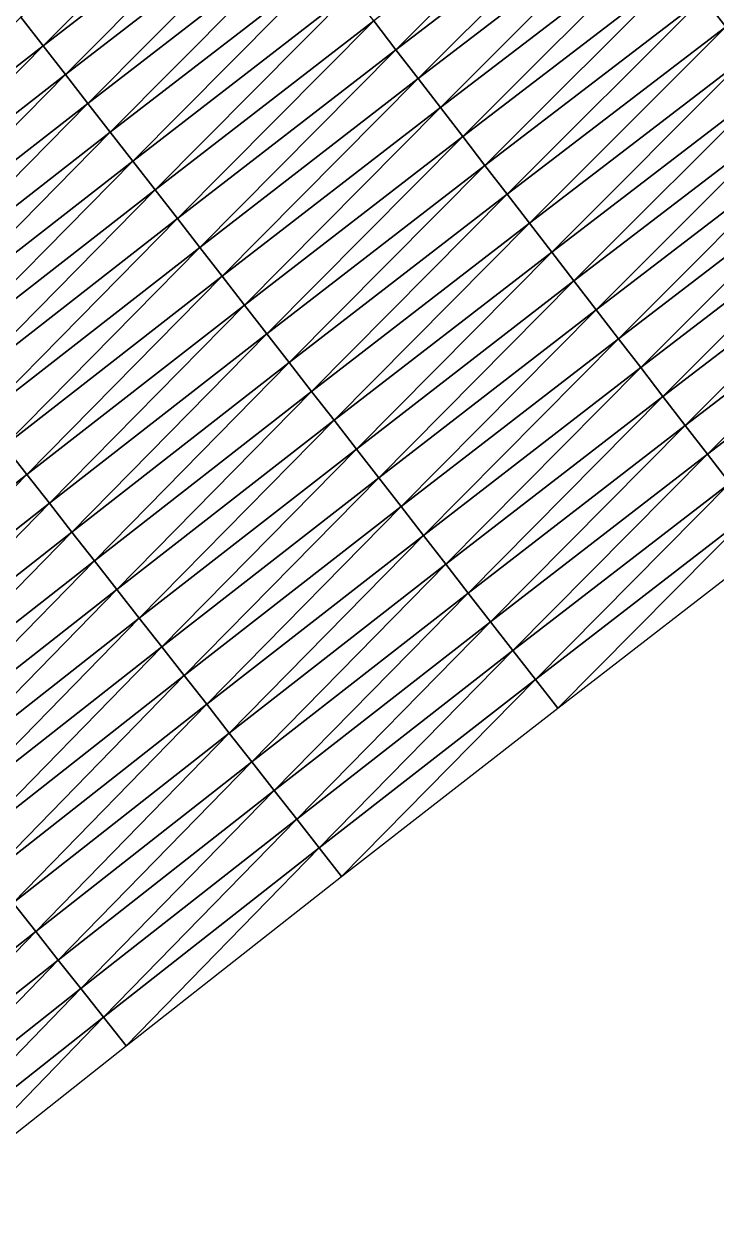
# Model space of a CAD drawing. Header units: metres. Extents: x 479979 to 482619, y 6959976 to 6961524.
# Drawn here: x 480271.3 to 480309.3, y 6960180.2 to 6960245.6 of the extents above; entities that cross this region are included whole.
import ezdxf

# ---------------------------------------------------------------- set-up
doc = ezdxf.new("R2010")
doc.units = ezdxf.units.M

msp = doc.modelspace()

# ---------------------------------------------------------------- linework, layer by layer
at = {"layer": 'GENERAL_FILL_TOP'}
for points in [[(480309.8, 6960245.458, 10.779), (480320.605, 6960256.18, 10.848), (480308.587, 6960247.048, 10.819)], [(480272.379, 6960244.414, 10.591), (480283.179, 6960255.292, 10.106), (480271.153, 6960245.994, 10.071)], [(480272.379, 6960244.414, 10.591), (480284.399, 6960253.707, 10.626), (480283.179, 6960255.292, 10.106)], [(480291.72, 6960244.198, 10.866), (480302.519, 6960254.997, 10.859), (480290.5, 6960245.783, 10.826)], [(480291.72, 6960244.198, 10.866), (480303.733, 6960253.407, 10.899), (480302.519, 6960254.997, 10.859)], [(480273.606, 6960242.834, 10.631), (480284.399, 6960253.707, 10.626), (480272.379, 6960244.414, 10.591)], [(480273.606, 6960242.834, 10.631), (480285.619, 6960252.122, 10.666), (480284.399, 6960253.707, 10.626)], [(480292.94, 6960242.614, 10.906), (480303.733, 6960253.407, 10.899), (480291.72, 6960244.198, 10.866)], [(480292.94, 6960242.614, 10.906), (480304.946, 6960251.817, 10.939), (480303.733, 6960253.407, 10.899)], [(480274.832, 6960241.254, 10.671), (480285.619, 6960252.122, 10.666), (480273.606, 6960242.834, 10.631)], [(480274.832, 6960241.254, 10.671), (480286.839, 6960250.537, 10.706), (480285.619, 6960252.122, 10.666)], [(480294.16, 6960241.029, 10.866), (480304.946, 6960251.817, 10.939), (480292.94, 6960242.614, 10.906)], [(480294.16, 6960241.029, 10.866), (480306.16, 6960250.228, 10.899), (480304.946, 6960251.817, 10.939)], [(480276.059, 6960239.674, 10.711), (480286.839, 6960250.537, 10.706), (480274.832, 6960241.254, 10.671)], [(480276.059, 6960239.674, 10.711), (480288.059, 6960248.953, 10.746), (480286.839, 6960250.537, 10.706)], [(480295.38, 6960239.444, 10.826), (480306.16, 6960250.228, 10.899), (480294.16, 6960241.029, 10.866)], [(480295.38, 6960239.444, 10.826), (480307.373, 6960248.638, 10.859), (480306.16, 6960250.228, 10.899)], [(480277.285, 6960238.095, 10.751), (480288.059, 6960248.953, 10.746), (480276.059, 6960239.674, 10.711)], [(480277.285, 6960238.095, 10.751), (480289.28, 6960247.368, 10.786), (480288.059, 6960248.953, 10.746)], [(480296.6, 6960237.859, 10.786), (480307.373, 6960248.638, 10.859), (480295.38, 6960239.444, 10.826)], [(480296.6, 6960237.859, 10.786), (480308.587, 6960247.048, 10.819), (480307.373, 6960248.638, 10.859)], [(480278.512, 6960236.515, 10.791), (480289.28, 6960247.368, 10.786), (480277.285, 6960238.095, 10.751)], [(480278.512, 6960236.515, 10.791), (480290.5, 6960245.783, 10.826), (480289.28, 6960247.368, 10.786)], [(480297.82, 6960236.275, 10.746), (480308.587, 6960247.048, 10.819), (480296.6, 6960237.859, 10.786)], [(480297.82, 6960236.275, 10.746), (480309.8, 6960245.458, 10.779), (480308.587, 6960247.048, 10.819)], [(480260.391, 6960235.069, 10.552), (480272.379, 6960244.414, 10.591), (480271.153, 6960245.994, 10.071)], [(480279.738, 6960234.935, 10.831), (480290.5, 6960245.783, 10.826), (480278.512, 6960236.515, 10.791)], [(480279.738, 6960234.935, 10.831), (480291.72, 6960244.198, 10.866), (480290.5, 6960245.783, 10.826)], [(480299.04, 6960234.69, 10.706), (480309.8, 6960245.458, 10.779), (480297.82, 6960236.275, 10.746)], [(480299.04, 6960234.69, 10.706), (480311.013, 6960243.868, 10.739), (480309.8, 6960245.458, 10.779)], [(480261.624, 6960233.494, 10.592), (480272.379, 6960244.414, 10.591), (480260.391, 6960235.069, 10.552)], [(480261.624, 6960233.494, 10.592), (480273.606, 6960242.834, 10.631), (480272.379, 6960244.414, 10.591)], [(480280.965, 6960233.355, 10.871), (480291.72, 6960244.198, 10.866), (480279.738, 6960234.935, 10.831)], [(480280.965, 6960233.355, 10.871), (480292.94, 6960242.614, 10.906), (480291.72, 6960244.198, 10.866)], [(480300.26, 6960233.105, 10.666), (480311.013, 6960243.868, 10.739), (480299.04, 6960234.69, 10.706)], [(480300.26, 6960233.105, 10.666), (480312.227, 6960242.278, 10.699), (480311.013, 6960243.868, 10.739)], [(480262.857, 6960231.919, 10.632), (480273.606, 6960242.834, 10.631), (480261.624, 6960233.494, 10.592)], [(480262.857, 6960231.919, 10.632), (480274.832, 6960241.254, 10.671), (480273.606, 6960242.834, 10.631)], [(480282.191, 6960231.775, 10.831), (480292.94, 6960242.614, 10.906), (480280.965, 6960233.355, 10.871)], [(480282.191, 6960231.775, 10.831), (480294.16, 6960241.029, 10.866), (480292.94, 6960242.614, 10.906)], [(480301.48, 6960231.52, 10.626), (480312.227, 6960242.278, 10.699), (480300.26, 6960233.105, 10.666)], [(480301.48, 6960231.52, 10.626), (480313.44, 6960240.689, 10.659), (480312.227, 6960242.278, 10.699)], [(480264.089, 6960230.344, 10.672), (480274.832, 6960241.254, 10.671), (480262.857, 6960231.919, 10.632)], [(480264.089, 6960230.344, 10.672), (480276.059, 6960239.674, 10.711), (480274.832, 6960241.254, 10.671)], [(480283.417, 6960230.196, 10.791), (480294.16, 6960241.029, 10.866), (480282.191, 6960231.775, 10.831)], [(480283.417, 6960230.196, 10.791), (480295.38, 6960239.444, 10.826), (480294.16, 6960241.029, 10.866)], [(480302.7, 6960229.936, 10.106), (480313.44, 6960240.689, 10.659), (480301.48, 6960231.52, 10.626)], [(480302.7, 6960229.936, 10.106), (480314.654, 6960239.099, 10.139), (480313.44, 6960240.689, 10.659)], [(480265.322, 6960228.769, 10.712), (480276.059, 6960239.674, 10.711), (480264.089, 6960230.344, 10.672)], [(480265.322, 6960228.769, 10.712), (480277.285, 6960238.095, 10.751), (480276.059, 6960239.674, 10.711)], [(480284.644, 6960228.616, 10.751), (480295.38, 6960239.444, 10.826), (480283.417, 6960230.196, 10.791)], [(480284.644, 6960228.616, 10.751), (480296.6, 6960237.859, 10.786), (480295.38, 6960239.444, 10.826)], [(480303.92, 6960228.351, 9.524), (480314.654, 6960239.099, 10.139), (480302.7, 6960229.936, 10.106)], [(480303.92, 6960228.351, 9.524), (480315.867, 6960237.509, 9.565), (480314.654, 6960239.099, 10.139)], [(480266.554, 6960227.194, 10.752), (480277.285, 6960238.095, 10.751), (480265.322, 6960228.769, 10.712)], [(480266.554, 6960227.194, 10.752), (480278.512, 6960236.515, 10.791), (480277.285, 6960238.095, 10.751)], [(480285.87, 6960227.036, 10.711), (480296.6, 6960237.859, 10.786), (480284.644, 6960228.616, 10.751)], [(480285.87, 6960227.036, 10.711), (480297.82, 6960236.275, 10.746), (480296.6, 6960237.859, 10.786)], [(480305.14, 6960226.766, 9.516), (480315.867, 6960237.509, 9.565), (480303.92, 6960228.351, 9.524)], [(480305.14, 6960226.766, 9.516), (480317.081, 6960235.919, 9.557), (480315.867, 6960237.509, 9.565)], [(480267.787, 6960225.619, 10.792), (480278.512, 6960236.515, 10.791), (480266.554, 6960227.194, 10.752)], [(480267.787, 6960225.619, 10.792), (480279.738, 6960234.935, 10.831), (480278.512, 6960236.515, 10.791)], [(480287.097, 6960225.456, 10.671), (480297.82, 6960236.275, 10.746), (480285.87, 6960227.036, 10.711)], [(480287.097, 6960225.456, 10.671), (480299.04, 6960234.69, 10.706), (480297.82, 6960236.275, 10.746)], [(480306.36, 6960225.181, 9.509), (480317.081, 6960235.919, 9.557), (480305.14, 6960226.766, 9.516)], [(480306.36, 6960225.181, 9.509), (480318.294, 6960234.329, 9.55), (480317.081, 6960235.919, 9.557)], [(480269.02, 6960224.044, 10.832), (480279.738, 6960234.935, 10.831), (480267.787, 6960225.619, 10.792)], [(480269.02, 6960224.044, 10.832), (480280.965, 6960233.355, 10.871), (480279.738, 6960234.935, 10.831)], [(480288.323, 6960223.876, 10.631), (480299.04, 6960234.69, 10.706), (480287.097, 6960225.456, 10.671)], [(480288.323, 6960223.876, 10.631), (480300.26, 6960233.105, 10.666), (480299.04, 6960234.69, 10.706)], [(480307.581, 6960223.597, 9.502), (480318.294, 6960234.329, 9.55), (480306.36, 6960225.181, 9.509)], [(480307.581, 6960223.597, 9.502), (480319.508, 6960232.739, 9.543), (480318.294, 6960234.329, 9.55)], [(480270.252, 6960222.469, 10.792), (480280.965, 6960233.355, 10.871), (480269.02, 6960224.044, 10.832)], [(480270.252, 6960222.469, 10.792), (480282.191, 6960231.775, 10.831), (480280.965, 6960233.355, 10.871)], [(480289.55, 6960222.297, 10.591), (480300.26, 6960233.105, 10.666), (480288.323, 6960223.876, 10.631)], [(480289.55, 6960222.297, 10.591), (480301.48, 6960231.52, 10.626), (480300.26, 6960233.105, 10.666)], [(480308.801, 6960222.012, 9.494), (480319.508, 6960232.739, 9.543), (480307.581, 6960223.597, 9.502)], [(480308.801, 6960222.012, 9.494), (480320.721, 6960231.15, 9.535), (480319.508, 6960232.739, 9.543)], [(480271.485, 6960220.894, 10.752), (480282.191, 6960231.775, 10.831), (480270.252, 6960222.469, 10.792)], [(480271.485, 6960220.894, 10.752), (480283.417, 6960230.196, 10.791), (480282.191, 6960231.775, 10.831)], [(480290.776, 6960220.717, 10.071), (480301.48, 6960231.52, 10.626), (480289.55, 6960222.297, 10.591)], [(480290.776, 6960220.717, 10.071), (480302.7, 6960229.936, 10.106), (480301.48, 6960231.52, 10.626)], [(480310.021, 6960220.427, 9.487), (480320.721, 6960231.15, 9.535), (480308.801, 6960222.012, 9.494)], [(480272.718, 6960219.319, 10.712), (480283.417, 6960230.196, 10.791), (480271.485, 6960220.894, 10.752)], [(480272.718, 6960219.319, 10.712), (480284.644, 6960228.616, 10.751), (480283.417, 6960230.196, 10.791)], [(480292.003, 6960219.137, 9.48), (480302.7, 6960229.936, 10.106), (480290.776, 6960220.717, 10.071)], [(480292.003, 6960219.137, 9.48), (480303.92, 6960228.351, 9.524), (480302.7, 6960229.936, 10.106)], [(480273.95, 6960217.744, 10.672), (480284.644, 6960228.616, 10.751), (480272.718, 6960219.319, 10.712)], [(480273.95, 6960217.744, 10.672), (480285.87, 6960227.036, 10.711), (480284.644, 6960228.616, 10.751)], [(480293.229, 6960217.557, 9.473), (480303.92, 6960228.351, 9.524), (480292.003, 6960219.137, 9.48)], [(480293.229, 6960217.557, 9.473), (480305.14, 6960226.766, 9.516), (480303.92, 6960228.351, 9.524)], [(480275.183, 6960216.169, 10.632), (480285.87, 6960227.036, 10.711), (480273.95, 6960217.744, 10.672)], [(480275.183, 6960216.169, 10.632), (480287.097, 6960225.456, 10.671), (480285.87, 6960227.036, 10.711)], [(480294.456, 6960215.977, 9.466), (480305.14, 6960226.766, 9.516), (480293.229, 6960217.557, 9.473)], [(480294.456, 6960215.977, 9.466), (480306.36, 6960225.181, 9.509), (480305.14, 6960226.766, 9.516)], [(480276.416, 6960214.594, 10.592), (480287.097, 6960225.456, 10.671), (480275.183, 6960216.169, 10.632)], [(480276.416, 6960214.594, 10.592), (480288.323, 6960223.876, 10.631), (480287.097, 6960225.456, 10.671)], [(480295.682, 6960214.398, 9.458), (480306.36, 6960225.181, 9.509), (480294.456, 6960215.977, 9.466)], [(480295.682, 6960214.398, 9.458), (480307.581, 6960223.597, 9.502), (480306.36, 6960225.181, 9.509)], [(480277.648, 6960213.019, 10.552), (480288.323, 6960223.876, 10.631), (480276.416, 6960214.594, 10.592)], [(480277.648, 6960213.019, 10.552), (480289.55, 6960222.297, 10.591), (480288.323, 6960223.876, 10.631)], [(480296.909, 6960212.818, 9.451), (480307.581, 6960223.597, 9.502), (480295.682, 6960214.398, 9.458)], [(480296.909, 6960212.818, 9.451), (480308.801, 6960222.012, 9.494), (480307.581, 6960223.597, 9.502)], [(480259.581, 6960211.542, 10.711), (480271.485, 6960220.894, 10.752), (480270.252, 6960222.469, 10.792)], [(480278.881, 6960211.444, 10.032), (480289.55, 6960222.297, 10.591), (480277.648, 6960213.019, 10.552)], [(480278.881, 6960211.444, 10.032), (480290.776, 6960220.717, 10.071), (480289.55, 6960222.297, 10.591)], [(480298.135, 6960211.238, 9.444), (480308.801, 6960222.012, 9.494), (480296.909, 6960212.818, 9.451)], [(480298.135, 6960211.238, 9.444), (480310.021, 6960220.427, 9.487), (480308.801, 6960222.012, 9.494)], [(480260.82, 6960209.971, 10.671), (480271.485, 6960220.894, 10.752), (480259.581, 6960211.542, 10.711)], [(480260.82, 6960209.971, 10.671), (480272.718, 6960219.319, 10.712), (480271.485, 6960220.894, 10.752)], [(480280.113, 6960209.869, 9.434), (480290.776, 6960220.717, 10.071), (480278.881, 6960211.444, 10.032)], [(480280.113, 6960209.869, 9.434), (480292.003, 6960219.137, 9.48), (480290.776, 6960220.717, 10.071)], [(480299.362, 6960209.658, 9.437), (480310.021, 6960220.427, 9.487), (480298.135, 6960211.238, 9.444)], [(480299.362, 6960209.658, 9.437), (480311.241, 6960218.842, 9.48), (480310.021, 6960220.427, 9.487)], [(480262.059, 6960208.401, 10.631), (480272.718, 6960219.319, 10.712), (480260.82, 6960209.971, 10.671)], [(480262.059, 6960208.401, 10.631), (480273.95, 6960217.744, 10.672), (480272.718, 6960219.319, 10.712)], [(480281.346, 6960208.294, 9.427), (480292.003, 6960219.137, 9.48), (480280.113, 6960209.869, 9.434)], [(480281.346, 6960208.294, 9.427), (480293.229, 6960217.557, 9.473), (480292.003, 6960219.137, 9.48)], [(480300.588, 6960208.078, 9.429), (480311.241, 6960218.842, 9.48), (480299.362, 6960209.658, 9.437)], [(480300.588, 6960208.078, 9.429), (480312.461, 6960217.258, 9.472), (480311.241, 6960218.842, 9.48)], [(480263.297, 6960206.831, 10.591), (480273.95, 6960217.744, 10.672), (480262.059, 6960208.401, 10.631)], [(480263.297, 6960206.831, 10.591), (480275.183, 6960216.169, 10.632), (480273.95, 6960217.744, 10.672)], [(480282.579, 6960206.719, 9.42), (480293.229, 6960217.557, 9.473), (480281.346, 6960208.294, 9.427)], [(480282.579, 6960206.719, 9.42), (480294.456, 6960215.977, 9.466), (480293.229, 6960217.557, 9.473)], [(480264.536, 6960205.26, 10.551), (480275.183, 6960216.169, 10.632), (480263.297, 6960206.831, 10.591)], [(480264.536, 6960205.26, 10.551), (480276.416, 6960214.594, 10.592), (480275.183, 6960216.169, 10.632)], [(480283.811, 6960205.144, 9.413), (480294.456, 6960215.977, 9.466), (480282.579, 6960206.719, 9.42)], [(480283.811, 6960205.144, 9.413), (480295.682, 6960214.398, 9.458), (480294.456, 6960215.977, 9.466)], [(480265.774, 6960203.69, 10.511), (480276.416, 6960214.594, 10.592), (480264.536, 6960205.26, 10.551)], [(480265.774, 6960203.69, 10.511), (480277.648, 6960213.019, 10.552), (480276.416, 6960214.594, 10.592)], [(480285.044, 6960203.569, 9.406), (480295.682, 6960214.398, 9.458), (480283.811, 6960205.144, 9.413)], [(480285.044, 6960203.569, 9.406), (480296.909, 6960212.818, 9.451), (480295.682, 6960214.398, 9.458)], [(480267.013, 6960202.12, 9.991), (480277.648, 6960213.019, 10.552), (480265.774, 6960203.69, 10.511)], [(480267.013, 6960202.12, 9.991), (480278.881, 6960211.444, 10.032), (480277.648, 6960213.019, 10.552)], [(480286.277, 6960201.994, 9.398), (480296.909, 6960212.818, 9.451), (480285.044, 6960203.569, 9.406)], [(480286.277, 6960201.994, 9.398), (480298.135, 6960211.238, 9.444), (480296.909, 6960212.818, 9.451)], [(480268.251, 6960200.549, 9.387), (480278.881, 6960211.444, 10.032), (480267.013, 6960202.12, 9.991)], [(480268.251, 6960200.549, 9.387), (480280.113, 6960209.869, 9.434), (480278.881, 6960211.444, 10.032)], [(480287.509, 6960200.419, 9.391), (480298.135, 6960211.238, 9.444), (480286.277, 6960201.994, 9.398)], [(480287.509, 6960200.419, 9.391), (480299.362, 6960209.658, 9.437), (480298.135, 6960211.238, 9.444)], [(480269.49, 6960198.979, 9.379), (480280.113, 6960209.869, 9.434), (480268.251, 6960200.549, 9.387)], [(480269.49, 6960198.979, 9.379), (480281.346, 6960208.294, 9.427), (480280.113, 6960209.869, 9.434)], [(480288.742, 6960198.844, 9.384), (480299.362, 6960209.658, 9.437), (480287.509, 6960200.419, 9.391)], [(480288.742, 6960198.844, 9.384), (480300.588, 6960208.078, 9.429), (480299.362, 6960209.658, 9.437)], [(480270.729, 6960197.409, 9.372), (480281.346, 6960208.294, 9.427), (480269.49, 6960198.979, 9.379)], [(480270.729, 6960197.409, 9.372), (480282.579, 6960206.719, 9.42), (480281.346, 6960208.294, 9.427)], [(480271.967, 6960195.838, 9.365), (480282.579, 6960206.719, 9.42), (480270.729, 6960197.409, 9.372)], [(480271.967, 6960195.838, 9.365), (480283.811, 6960205.144, 9.413), (480282.579, 6960206.719, 9.42)], [(480273.206, 6960194.268, 9.358), (480283.811, 6960205.144, 9.413), (480271.967, 6960195.838, 9.365)], [(480273.206, 6960194.268, 9.358), (480285.044, 6960203.569, 9.406), (480283.811, 6960205.144, 9.413)], [(480274.444, 6960192.698, 9.351), (480285.044, 6960203.569, 9.406), (480273.206, 6960194.268, 9.358)], [(480274.444, 6960192.698, 9.351), (480286.277, 6960201.994, 9.398), (480285.044, 6960203.569, 9.406)], [(480275.683, 6960191.127, 9.344), (480286.277, 6960201.994, 9.398), (480274.444, 6960192.698, 9.351)], [(480275.683, 6960191.127, 9.344), (480287.509, 6960200.419, 9.391), (480286.277, 6960201.994, 9.398)], [(480276.921, 6960189.557, 9.337), (480287.509, 6960200.419, 9.391), (480275.683, 6960191.127, 9.344)], [(480276.921, 6960189.557, 9.337), (480288.742, 6960198.844, 9.384), (480287.509, 6960200.419, 9.391)], [(480260.148, 6960186.481, 9.315), (480271.967, 6960195.838, 9.365), (480270.729, 6960197.409, 9.372)], [(480261.392, 6960184.915, 9.308), (480271.967, 6960195.838, 9.365), (480260.148, 6960186.481, 9.315)], [(480261.392, 6960184.915, 9.308), (480273.206, 6960194.268, 9.358), (480271.967, 6960195.838, 9.365)], [(480262.637, 6960183.35, 9.301), (480273.206, 6960194.268, 9.358), (480261.392, 6960184.915, 9.308)], [(480262.637, 6960183.35, 9.301), (480274.444, 6960192.698, 9.351), (480273.206, 6960194.268, 9.358)], [(480263.881, 6960181.784, 9.294), (480274.444, 6960192.698, 9.351), (480262.637, 6960183.35, 9.301)], [(480263.881, 6960181.784, 9.294), (480275.683, 6960191.127, 9.344), (480274.444, 6960192.698, 9.351)], [(480265.125, 6960180.218, 9.287), (480275.683, 6960191.127, 9.344), (480263.881, 6960181.784, 9.294)], [(480265.125, 6960180.218, 9.287), (480276.921, 6960189.557, 9.337), (480275.683, 6960191.127, 9.344)]]:
    msp.add_3dface(points, dxfattribs=at)

doc.saveas('drawing.dxf')
